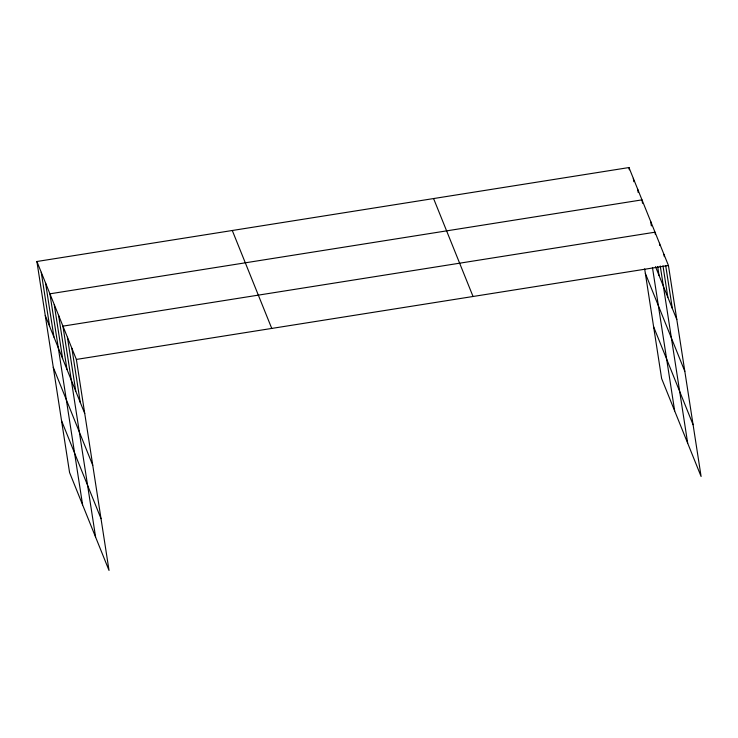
<?xml version="1.0" encoding="UTF-8"?>
<svg xmlns="http://www.w3.org/2000/svg" width="738" height="738" viewBox="0 0 738 738"><rect width="100%" height="100%" fill="white"/><g stroke="black" fill="none" stroke-linecap="round" stroke-linejoin="round"><path stroke-width="1.11" d="M36.9 261.501L76.365 359.434L109.03 570.446L69.566 472.514L36.9 261.501L628.97 167.554L668.434 265.486L701.1 476.499L661.635 378.566L644.661 268.89M76.365 359.434L668.434 265.486M655.492 266.649L676.801 319.536M645.353 273.401L684.818 371.334M653.619 326.768L693.083 424.701M433.584 198.559L473.049 296.491M232.286 230.496L271.75 328.428M45.267 315.541L84.732 413.483M53.284 367.339L92.748 465.281M61.549 420.715L101.014 518.648M663.96 254.389L664.311 256.639M665.704 265.652L672.327 308.438M659.486 243.291L659.837 245.542M662.973 265.809L667.853 297.331M655.362 234.444L655.012 232.193L62.942 326.141L95.608 537.144M660.242 265.966L687.687 443.206M650.676 221.418L651.368 225.92M657.65 266.455L659.043 275.459M642.512 203.254L641.995 199.869L49.926 293.816L82.591 504.829M652.447 267.433L674.661 410.881M637.65 189.103L638.176 192.48M633.315 178.328L633.831 181.705M628.97 167.554L629.32 169.805M71.89 348.336L80.257 402.376M67.416 337.238L75.783 391.278M58.606 315.366L66.973 369.406M54.261 304.591L62.629 358.631M45.581 283.041L53.948 337.091M41.245 272.276L49.612 326.316"/></g></svg>
